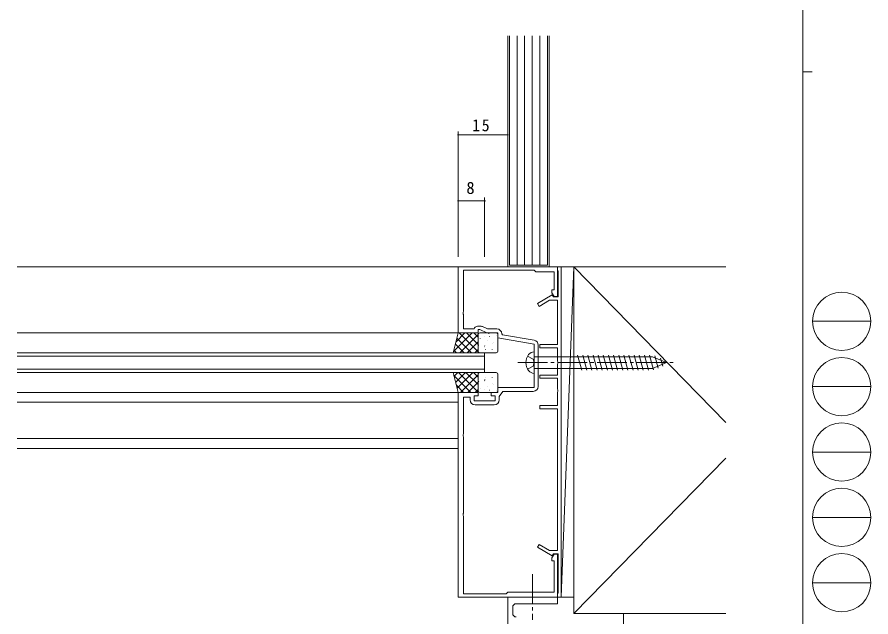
# Model space of a CAD drawing. Units: millimetres on the paper. Extents: x -420 to 373, y -297 to 267.
# Drawn here: x 114.5 to 372.9, y -163.1 to 18.5 of the extents above; entities that cross this region are included whole.
import ezdxf
from ezdxf.enums import TextEntityAlignment as Align

# ---------------------------------------------------------------- set-up
doc = ezdxf.new("R2010")
doc.units = ezdxf.units.MM
doc.linetypes.add('CHAIN2', pattern=[12, 9, -1, 1, -1])
doc.linetypes.add('DASHED3', pattern=[4, 3, -1])
for name, color, linetype, lineweight in [('0-1_YKK_ZWAK', 7, 'Continuous', 9), ('0-3_YKK_11', 7, 'Continuous', 9), ('0-4_YKK_12', 2, 'Continuous', 9), ('0-5_YSS_K', 3, 'Continuous', 9), ('0-6_YKK_13', 4, 'Continuous', 9), ('0-7_YKK_D', 6, 'Continuous', 9)]:
    doc.layers.add(name, color=color, linetype=linetype, lineweight=lineweight)
doc.styles.add('ＭＳ ゴシック', font='')
doc.styles.get('ＭＳ ゴシック').set_extended_font_data('MS Gothic')

msp = doc.modelspace()

# ---------------------------------------------------------------- linework, layer by layer
at = {"layer": '0-1_YKK_ZWAK'}
for p, q in [((352.3, 264.4), (352.3, -260.6)), ((352.3, 1.9), (355.1, 1.9)), ((355.276, -73.616), (372.916, -73.616)), ((355.276, -93.412), (372.916, -93.412)), ((355.276, -113.208), (372.916, -113.208)), ((355.276, -133.004), (372.916, -133.004)), ((355.276, -152.8), (372.916, -152.8))]:
    msp.add_line(p, q, dxfattribs=at)
for centre in [(364.096, -73.616), (364.096, -93.412), (364.096, -113.208), (364.096, -133.004), (364.096, -152.8)]:
    msp.add_circle(centre, 8.82, dxfattribs=at)
at = {"layer": '0-3_YKK_11'}
for p, q in [((248.021, -57.139), (278.021, -57.139)), ((248.021, -77.139), (248.021, -57.139)), ((249.621, -58.139), (249.621, -70.68)), ((271.021, -58.139), (249.621, -58.139)), ((271.521, -58.639), (271.021, -58.139)), ((277.021, -58.639), (271.521, -58.639)), ((277.021, -64.139), (277.021, -58.639)), ((278.021, -57.139), (278.021, -66.139)), ((278.021, -57.139), (279.221, -57.139)), ((278.021, -58.139), (278.021, -57.139)), ((278.121, -58.312), (278.021, -58.139)), ((278.221, -58.485), (278.121, -58.312)), ((278.221, -66.239), (278.221, -58.485)), ((279.221, -57.139), (279.221, -157.139)), ((276.391, -64.139), (277.021, -64.139)), ((276.391, -65.048), (276.391, -64.139)), ((271.971, -68.226), (276.469, -65.629)), ((277.021, -66.139), (276.391, -65.048)), ((276.469, -65.629), (276.821, -66.239)), ((276.821, -66.239), (278.221, -66.239)), ((278.021, -66.139), (277.021, -66.139)), ((272.471, -69.092), (271.971, -68.226)), ((275.68, -67.239), (272.471, -69.092)), ((278.021, -67.239), (275.68, -67.239)), ((278.021, -80.639), (278.021, -67.239)), ((249.621, -70.68), (249.501, -70.864)), ((249.501, -70.864), (249.501, -71.414)), ((249.501, -71.414), (249.621, -71.597)), ((249.621, -71.597), (249.621, -75.939)), ((254.021, -77.139), (248.021, -77.139)), ((249.621, -75.939), (252.821, -75.939)), ((252.821, -75.939), (252.994, -75.639)), ((253.86, -75.139), (254.994, -75.139)), ((254.021, -76.139), (254.021, -77.139)), ((254.521, -76.139), (254.021, -76.139)), ((256.665, -77.139), (254.521, -76.139)), ((255.417, -75.232), (256.931, -75.939)), ((260.021, -77.139), (256.665, -77.139)), ((256.931, -75.939), (259.721, -75.939)), ((260.021, -78.639), (260.021, -77.139)), ((261.22, -77.39), (261.468, -77.675)), ((271.021, -80.578), (260.021, -78.639)), ((261.468, -77.675), (270.981, -79.353)), ((271.021, -93.639), (271.021, -80.578)), ((272.221, -80.83), (272.221, -93.339)), ((272.721, -80.639), (278.021, -80.639)), ((272.721, -81.639), (272.721, -80.639)), ((278.021, -81.639), (272.721, -81.639)), ((278.021, -85.68), (278.021, -81.639)), ((278.141, -85.864), (278.021, -85.68)), ((278.021, -86.597), (278.141, -86.414)), ((278.021, -89.889), (278.021, -86.597)), ((278.141, -86.414), (278.141, -85.864)), ((272.721, -89.889), (278.021, -89.889)), ((272.721, -90.889), (272.721, -89.889)), ((278.021, -90.889), (272.721, -90.889)), ((278.021, -94.18), (278.021, -90.889)), ((248.021, -95.139), (254.021, -95.139)), ((248.021, -157.139), (248.021, -95.139)), ((254.021, -95.139), (254.021, -96.139)), ((258.021, -95.139), (260.021, -95.139)), ((258.021, -96.139), (258.021, -95.139)), ((260.021, -93.639), (271.021, -93.639)), ((260.021, -95.139), (260.021, -93.639)), ((261.521, -94.839), (260.421, -96.41)), ((270.721, -94.839), (261.521, -94.839)), ((278.141, -94.364), (278.021, -94.18)), ((278.021, -95.097), (278.141, -94.914)), ((278.021, -99.139), (278.021, -95.097)), ((278.141, -94.914), (278.141, -94.364)), ((249.621, -96.639), (249.621, -107.68)), ((251.621, -96.639), (249.621, -96.639)), ((251.621, -97.439), (251.621, -96.639)), ((252.821, -96.139), (252.821, -97.739)), ((254.021, -96.139), (252.821, -96.139)), ((252.821, -97.739), (259.221, -97.739)), ((259.221, -96.139), (258.021, -96.139)), ((259.221, -97.739), (259.221, -96.139)), ((260.421, -96.41), (260.421, -97.439)), ((258.921, -98.939), (253.121, -98.939)), ((272.721, -99.139), (278.021, -99.139)), ((272.721, -100.139), (272.721, -99.139)), ((278.021, -100.139), (272.721, -100.139)), ((278.021, -143.039), (278.021, -100.139)), ((249.621, -107.68), (249.501, -107.864)), ((249.501, -107.864), (249.501, -108.414)), ((249.501, -108.414), (249.621, -108.597)), ((249.621, -108.597), (249.621, -131.68)), ((249.621, -131.68), (249.501, -131.864)), ((249.501, -131.864), (249.501, -132.414)), ((249.501, -132.414), (249.621, -132.597)), ((249.621, -132.597), (249.621, -156.139)), ((271.971, -142.052), (272.471, -141.186)), ((276.469, -144.649), (271.971, -142.052)), ((272.471, -141.186), (275.68, -143.039)), ((275.68, -143.039), (278.021, -143.039)), ((276.391, -145.23), (277.021, -144.139)), ((276.821, -144.039), (276.469, -144.649)), ((278.221, -144.039), (276.821, -144.039)), ((277.021, -144.139), (278.021, -144.139)), ((278.021, -144.139), (278.021, -157.139)), ((278.221, -155.792), (278.221, -144.039)), ((276.391, -146.139), (276.391, -145.23)), ((277.021, -146.139), (276.391, -146.139)), ((277.021, -155.639), (277.021, -146.139)), ((278.021, -157.139), (248.021, -157.139)), ((249.621, -156.139), (262.521, -156.139)), ((262.521, -156.139), (263.021, -155.639)), ((263.02, -177.139), (263.021, -157.139)), ((263.021, -155.639), (277.021, -155.639)), ((263.021, -157.139), (264.521, -157.139)), ((264.521, -157.139), (278.021, -157.139)), ((278.021, -156.139), (278.121, -155.966)), ((278.021, -157.139), (278.021, -156.139)), ((278.021, -157.139), (278.021, -159.139)), ((279.221, -157.139), (278.021, -157.139)), ((278.121, -155.966), (278.221, -155.792)), ((264.521, -160.139), (264.521, -162.139)), ((278.021, -159.139), (265.521, -159.139))]:
    msp.add_line(p, q, dxfattribs=at)
for centre, radius, start, end in [((253.86, -76.139), 1, 89.99998, 150.00002), ((254.994, -76.139), 1, 65.00005, 90.00003), ((259.721, -77.439), 1.5, 1.8726, 89.99998), ((270.721, -80.83), 1.5, 0, 79.99998), ((270.721, -93.339), 1.5, 270, 359.99998), ((253.121, -97.439), 1.5, 180, 269.99998), ((258.921, -97.439), 1.5, 270, 359.99998), ((265.521, -160.139), 1, 89.99875, 179.99873), ((265.521, -162.139), 1, 179.99875, 269.99873)]:
    msp.add_arc(centre, radius, start, end, dxfattribs=at)
at = {"layer": '0-4_YKK_12'}
for p, q in [((114.521, -57.139), (248.321, -57.139)), ((114.521, -77.139), (248.321, -77.139)), ((114.521, -83.139), (256.021, -83.139)), ((256.021, -84.139), (114.521, -84.139)), ((256.021, -83.139), (256.021, -89.139)), ((114.521, -88.139), (256.021, -88.139)), ((256.021, -89.139), (114.521, -89.139)), ((114.521, -95.139), (248.321, -95.139)), ((114.521, -98.139), (248.021, -98.139)), ((114.521, -109.139), (248.021, -109.139)), ((114.521, -112.139), (248.021, -112.139))]:
    msp.add_line(p, q, dxfattribs=at)
at = {"layer": '0-5_YSS_K'}
for p, q in [((265.821, -56.639), (265.82, 12.861)), ((268.121, -56.639), (268.121, 12.861)), ((270.421, -56.639), (270.421, 12.861)), ((272.721, -56.639), (272.72, 12.861)), ((283.029, -57.139), (279.221, -157.139)), ((329.004, -104.236), (283.029, -57.139)), ((329.004, -115.044), (283.029, -162.139)), ((298.029, -162.139), (298.029, -184.14))]:
    msp.add_line(p, q, dxfattribs=at)
for points in [[(275.52, 12.861), (275.521, -57.139), (263.021, -57.139), (263.02, 12.861)], [(275.021, 12.861), (275.021, -56.639), (263.521, -56.639), (263.52, 12.861)], [(283.029, -57.139), (279.221, -57.139), (279.221, -157.139)], [(283.029, -57.139), (283.025, -157.139), (279.221, -157.139)], [(329.006, -57.139), (283.029, -57.139), (283.029, -162.139), (329.002, -162.139)]]:
    msp.add_lwpolyline(points, dxfattribs=at)
at = {"layer": '0-6_YKK_13'}
for p, q in [((246.603, -82.81), (252.274, -77.139)), ((247.351, -79.816), (250.029, -77.139)), ((248.286, -77.139), (254.021, -82.873)), ((250.532, -77.139), (254.021, -80.628)), ((252.777, -77.139), (254.021, -78.383)), ((259.521, -77.139), (254.521, -77.139)), ((257.265, -77.34), (257.289, -77.384)), ((247.625, -78.722), (252.041, -83.139)), ((248.519, -83.139), (254.021, -77.637)), ((250.764, -83.139), (254.021, -79.882)), ((254.021, -77.639), (254.021, -82.639)), ((254.641, -78.773), (254.666, -78.817)), ((256.098, -78.347), (256.106, -78.353)), ((256.833, -79.416), (256.857, -79.46)), ((257.512, -78.175), (257.601, -78.222)), ((258.723, -80.008), (258.747, -80.052)), ((259.457, -77.983), (259.481, -78.027)), ((260.021, -82.639), (260.021, -77.639)), ((246.727, -82.314), (247.551, -83.139)), ((247.176, -80.518), (249.796, -83.139)), ((253.009, -83.139), (254.021, -82.127)), ((254.116, -80.166), (254.123, -80.173)), ((254.209, -80.85), (254.233, -80.894)), ((255.988, -81.064), (256.076, -81.111)), ((256.099, -81.441), (256.123, -81.485)), ((256.283, -82.107), (256.291, -82.114)), ((258.29, -82.084), (258.314, -82.128)), ((258.303, -80.322), (258.311, -80.328)), ((254.521, -83.139), (259.521, -83.139)), ((271.021, -89.389), (271.021, -82.889)), ((271.021, -84.389), (306.796, -84.389)), ((284.165, -83.839), (285.397, -88.439)), ((285.717, -83.839), (286.95, -88.439)), ((287.27, -83.839), (288.503, -88.439)), ((288.823, -83.839), (290.056, -88.439)), ((290.376, -83.839), (291.609, -88.439)), ((291.929, -83.839), (293.162, -88.439)), ((293.482, -83.839), (294.715, -88.439)), ((295.035, -83.839), (296.267, -88.439)), ((296.588, -83.839), (297.82, -88.439)), ((298.141, -83.839), (299.373, -88.439)), ((299.694, -83.839), (300.926, -88.439)), ((301.247, -83.839), (302.479, -88.439)), ((302.799, -83.839), (304.032, -88.439)), ((304.352, -83.839), (305.585, -88.439)), ((305.905, -83.839), (307.115, -88.352)), ((311.021, -86.139), (306.796, -84.389)), ((307.527, -84.096), (308.512, -87.773)), ((309.274, -84.82), (309.91, -87.194)), ((311.021, -86.139), (306.796, -87.889)), ((311.021, -86.139), (306.796, -87.889)), ((246.736, -90.001), (251.874, -95.139)), ((246.807, -90.283), (247.951, -89.139)), ((247.256, -92.079), (250.196, -89.139)), ((247.705, -93.875), (252.441, -89.139)), ((248.119, -89.139), (254.021, -95.041)), ((248.686, -95.139), (254.021, -89.804)), ((250.364, -89.139), (254.021, -92.795)), ((252.609, -89.139), (254.021, -90.55)), ((254.021, -94.639), (254.021, -89.639)), ((254.521, -89.139), (259.521, -89.139)), ((255.667, -89.16), (255.678, -89.139)), ((260.021, -89.639), (260.021, -94.639)), ((271.021, -87.889), (306.796, -87.889)), ((247.485, -92.995), (249.629, -95.139)), ((250.931, -95.139), (254.021, -92.049)), ((254.116, -92.512), (254.123, -92.505)), ((254.209, -91.828), (254.233, -91.784)), ((255.988, -91.613), (256.076, -91.566)), ((256.099, -91.236), (256.123, -91.192)), ((256.283, -90.57), (256.291, -90.563)), ((258.29, -90.593), (258.314, -90.549)), ((258.303, -92.356), (258.311, -92.349)), ((258.723, -92.67), (258.747, -92.626)), ((253.177, -95.139), (254.021, -94.295)), ((259.521, -95.139), (254.521, -95.139)), ((254.641, -93.904), (254.666, -93.86)), ((256.098, -94.331), (256.106, -94.324)), ((256.833, -93.261), (256.857, -93.217)), ((257.512, -94.503), (257.601, -94.456)), ((259.457, -94.695), (259.481, -94.651))]:
    msp.add_line(p, q, dxfattribs=at)
at = {"layer": '0-6_YKK_13', "linetype": 'DASHED3'}
for p, q in [((269.028, -84.189), (270.748, -85.046)), ((271.021, -86.139), (270.748, -85.046)), ((269.028, -88.089), (270.748, -87.231)), ((271.021, -86.139), (270.748, -87.231))]:
    msp.add_line(p, q, dxfattribs=at)
at = {"layer": '0-6_YKK_13', "linetype": 'CHAIN2'}
for p, q in [((266.021, -86.139), (313.521, -86.139)), ((270.521, -150.188), (270.521, -164.046))]:
    msp.add_line(p, q, dxfattribs=at)
at = {"layer": '0-6_YKK_13'}
for points in [[(246.521, -83.139), (248.021, -77.139), (254.021, -77.139), (254.021, -83.139)], [(246.521, -89.139), (248.021, -95.139), (254.021, -95.139), (254.021, -89.139)]]:
    msp.add_lwpolyline(points, close=True, dxfattribs=at)
for centre, radius, start, end in [((254.521, -77.639), 0.5, 90, 180), ((259.521, -77.639), 0.5, 0, 90), ((254.521, -82.639), 0.5, 180, 270), ((259.521, -82.639), 0.5, 270, 0), ((272.521, -86.139), 4, 142.75082, 217.24916), ((271.008, -84.989), 2.1, 89.66112, 142.75082), ((254.521, -89.639), 0.5, 90, 180), ((259.521, -89.639), 0.5, 0, 90), ((271.008, -87.289), 2.1, 217.24916, 270.33887), ((254.521, -94.639), 0.5, 180, 270), ((259.521, -94.639), 0.5, 270, 0)]:
    msp.add_arc(centre, radius, start, end, dxfattribs=at)
at = {"layer": '0-7_YKK_D'}
for p, q in [((248.021, -54.139), (248.021, -16.139)), ((248.021, -17.139), (263.021, -17.139)), ((263.021, -54.139), (263.021, -16.139)), ((248.021, -54.139), (248.021, -36.139)), ((256.021, -54.139), (256.021, -36.139)), ((248.021, -37.139), (256.021, -37.139))]:
    msp.add_line(p, q, dxfattribs=at)
for centre, start, end in [((248.021, -17.139), 0, 180), ((248.021, -17.139), 180, 0), ((263.021, -17.139), 0, 180), ((263.021, -17.139), 180, 0), ((248.021, -37.139), 0, 180), ((248.021, -37.139), 180, 0), ((256.021, -37.139), 0, 180), ((256.021, -37.139), 180, 0)]:
    msp.add_arc(centre, 0.106, start, end, dxfattribs=at)

# ---------------------------------------------------------------- texts
at = {"layer": '0-7_YKK_D', "color": 3, "style": 'ＭＳ ゴシック'}
msp.add_text('8', height=3.666, dxfattribs=at).set_placement((250.486, -36.139), align=Align.BOTTOM_LEFT)
at = {"layer": '0-7_YKK_D', "color": 3, "insert": (252.28, -16.139), "char_height": 3.666, "attachment_point": 7, "style": 'ＭＳ ゴシック'}
msp.add_mtext('\\T1.21;\\W0.95;15', dxfattribs=at)

doc.saveas('drawing.dxf')
